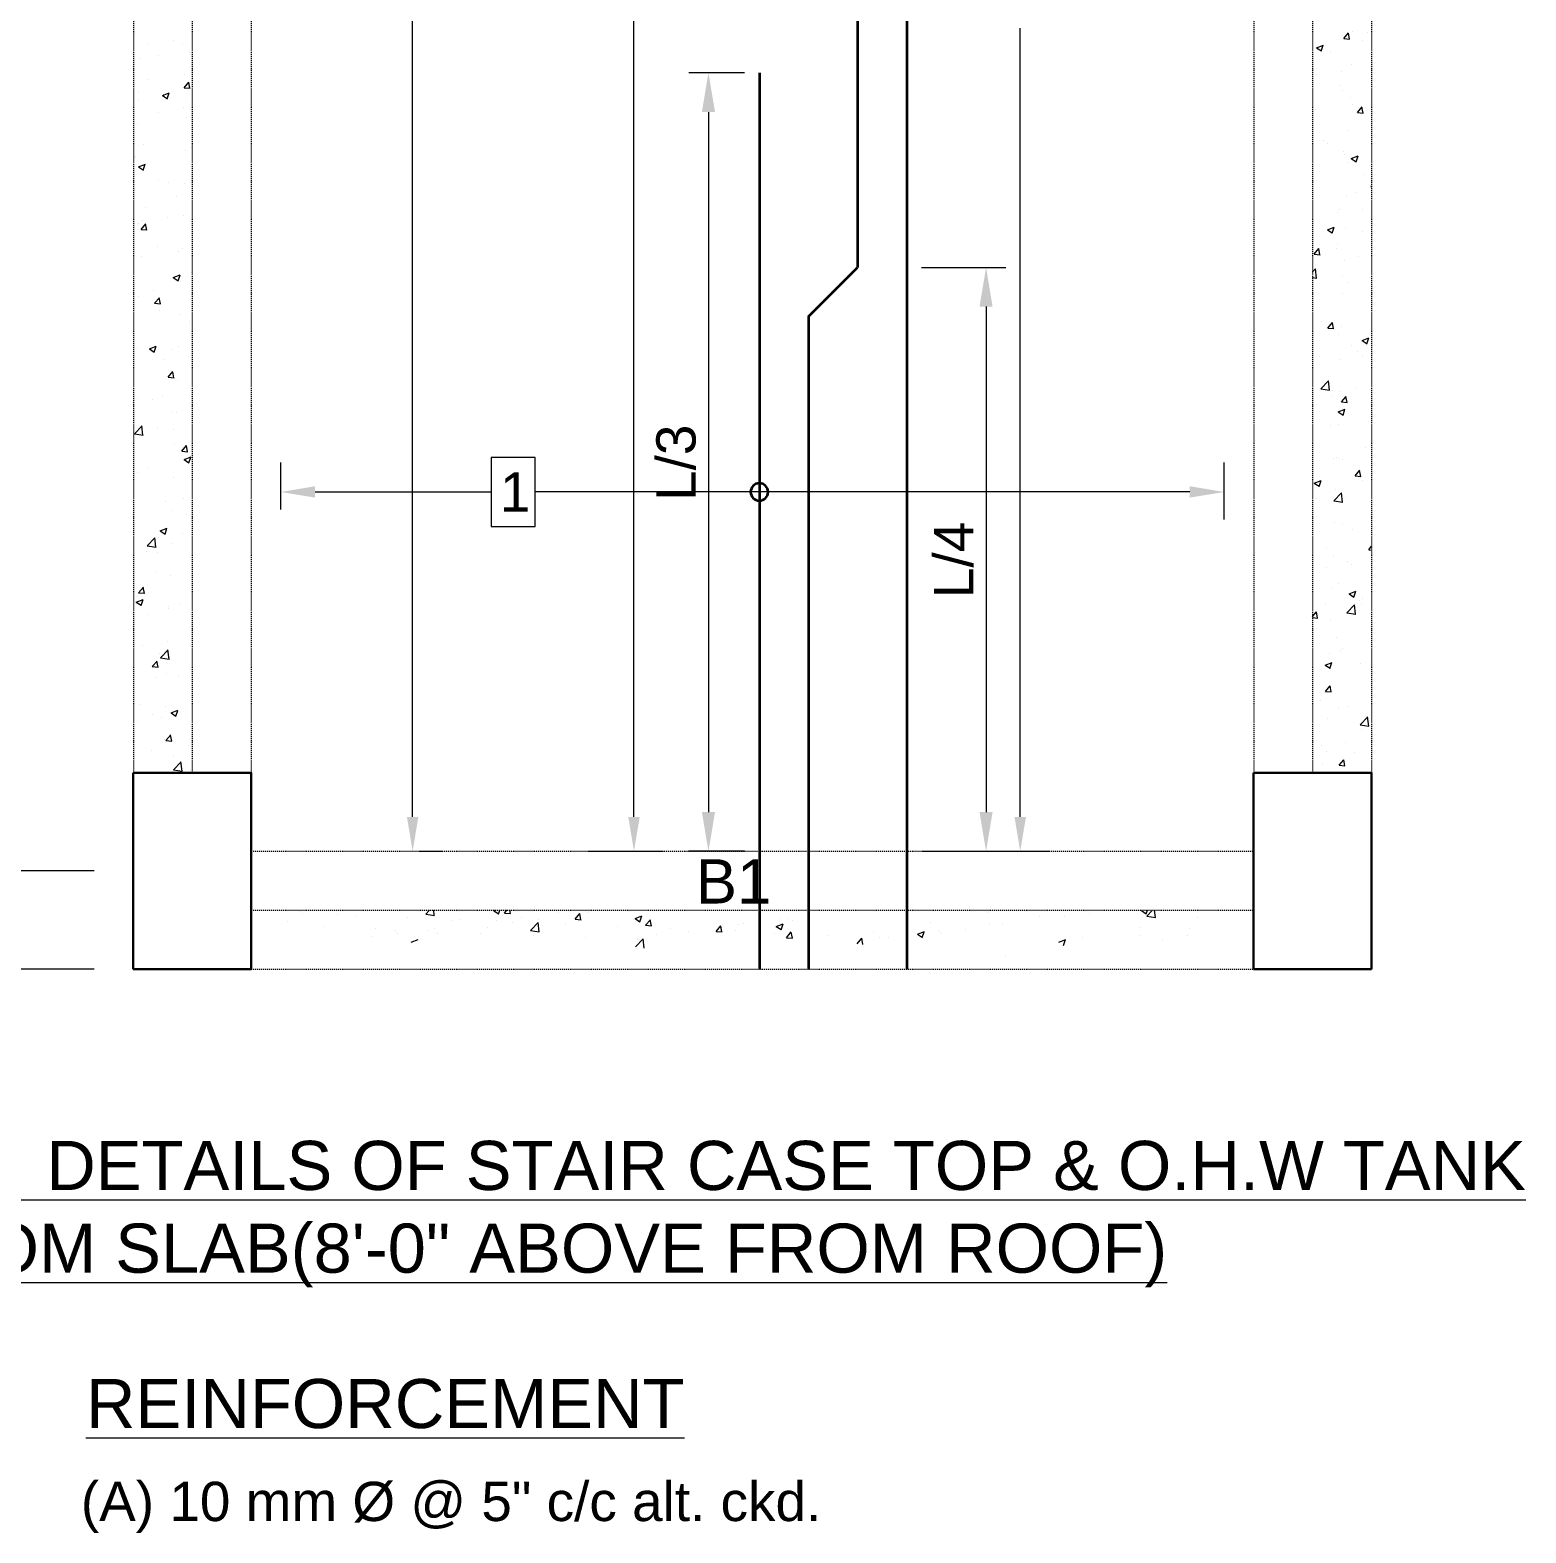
# Model space of a CAD drawing. Extents: x 52891 to 66536, y -48165 to -44533.
# Drawn here: x 64727.5 to 64879.7, y -45087.2 to -44934.2 of the extents above; entities that cross this region are included whole.
import ezdxf

# ---------------------------------------------------------------- set-up
doc = ezdxf.new("R2010")
doc.units = 0
doc.header["$MEASUREMENT"] = 0
doc.header["$PDMODE"] = 3
doc.linetypes.add('DASHED2', pattern=[9.525, 6.35, -3.175])
doc.linetypes.add('HDR', pattern=[0.36, 0.1, -0.075, 0.11, -0.075])
doc.layers.get('0').update_dxf_attribs({"lineweight": 13})
doc.layers.get('DEFPOINTS').update_dxf_attribs({"lineweight": 13})
for name, color, linetype, lineweight in [('beam', 20, 'DASHED2', 13), ('COLUMN', 1, 'Continuous', 40), ('DIM', 8, 'Continuous', 13), ('HA', 250, 'Continuous', 15), ('line', 7, 'Continuous', 15), ('ROD', 1, 'Continuous', 35), ('TEXT', 7, 'Continuous', 13), ('TEXT 01', 7, 'Continuous', 13), ('WIN', 4, 'Continuous', 13)]:
    doc.layers.add(name, color=color, linetype=linetype, lineweight=lineweight)
doc.layers.add('PEN2', color=1, linetype='Continuous')
doc.styles.add('1-8', font='arial.ttf')
doc.styles.add('Arial', font='arial.ttf')
doc.styles.add('DEA', font='arial.ttf')
doc.styles.add('NARROW', font='ARIALN.TTF')
doc.dimstyles.new('1-8', dxfattribs={"dimtxt": 7, "dimasz": 4, "dimexe": 4, "dimexo": 4, "dimgap": 2, "dimtad": 1, "dimdec": 1, "dimzin": 3, "dimdsep": 46, "dimlunit": 4, "dimtxsty": 'NARROW', "dimblk": 'ARCHTICK', "dimcen": 0, "dimdle": 4, "dimclrd": 256, "dimclre": 256, "dimclrt": 7, "dimaunit": 1, "dimadec": 3, "dimazin": 1, "dimtfac": 1, "dimtdec": 1, "dimtofl": 0, "dimtmove": 0, "dimatfit": 3, "dimldrblk": 'CLOSED', "dimfxl": 6, "dimtolj": 1, "dimtzin": 0, "dimlwd": -1, "dimlwe": -1, "dimarcsym": 0})

# ---------------------------------------------------------------- blocks, each defined once
blk = doc.blocks.new('fgfg')
at = {"layer": 'COLUMN', "lineweight": 30}
for p, q in [((506108.63, -55076.11), (506088.63, -55076.11)), ((506088.63, -55076.11), (506088.63, -55088.11)), ((506108.63, -55088.11), (506108.63, -55076.11)), ((506088.63, -55088.11), (506108.63, -55088.11))]:
    blk.add_line(p, q, dxfattribs=at)
blk = doc.blocks.new('_ArchTick')
at = {"color": 0, "linetype": 'ByBlock', "const_width": 0.15}
blk.add_lwpolyline([(-0.5, -0.5), (0.5, 0.5)], dxfattribs=at)
blk = doc.blocks.new('*D2072')
at = {"layer": 'DEFPOINTS', "color": 0, "ltscale": 0.1}
for p in [(64715.97, -44768.07), (64732.07, -44768.07, -0.49), (64732.07, -45029.8, -0.49)]:
    blk.add_point(p, dxfattribs=at)
at = {"layer": 'line', "ltscale": 0.1}
for p, q in [((64715.97, -45033.8), (64715.97, -44764.07)), ((64728.07, -44768.07), (64711.97, -44768.07)), ((64728.07, -45029.8), (64711.97, -45029.8))]:
    blk.add_line(p, q, dxfattribs=at)
at = {"layer": 'line', "ltscale": 0.1, "xscale": 4, "yscale": 4, "zscale": 4}
for p, rotation in [((64715.97, -44768.07), 90), ((64715.97, -45029.8), 270)]:
    blk.add_blockref('_ArchTick', p, dxfattribs=dict(at, rotation=rotation))
at = {"layer": 'line', "color": 7, "ltscale": 0.1, "insert": (64711.42, -44898.93), "char_height": 6, "attachment_point": 5, "rotation": 90, "style": 'NARROW'}
blk.add_mtext('\\A1;{\\H0.8333x;15\'-6"}', dxfattribs=at)
blk = doc.blocks.new('_Closed')
at = {"color": 0, "linetype": 'ByBlock', "lineweight": -2}
for p, q in [((-1, 0.167), (0, 0)), ((-1, 0.167), (-1, -0.167)), ((0, 0), (-1, -0.167)), ((0, 0), (-1, 0))]:
    blk.add_line(p, q, dxfattribs=at)
blk = doc.blocks.new('*D2075')
at = {"layer": 'DEFPOINTS', "color": 0, "ltscale": 0.1}
for p in [(64718.38, -45019.8), (64738.01, -45019.8, -0.49), (64738.01, -45029.8, -0.49)]:
    blk.add_point(p, dxfattribs=at)
at = {"layer": 'line', "ltscale": 0.1}
for p, q in [((64734.01, -45019.8), (64714.38, -45019.8)), ((64718.38, -45019.8), (64718.38, -45033.8)), ((64734.01, -45029.8), (64714.38, -45029.8)), ((64718.38, -45029.8), (64718.38, -45046.82))]:
    blk.add_line(p, q, dxfattribs=at)
at = {"layer": 'line', "ltscale": 0.1, "xscale": 4, "yscale": 4, "zscale": 4}
for p, rotation in [((64718.38, -45019.8), 90), ((64718.38, -45029.8), 270)]:
    blk.add_blockref('_ArchTick', p, dxfattribs=dict(at, rotation=rotation))
at = {"layer": 'line', "color": 7, "ltscale": 0.1, "insert": (64713.32, -45040.31), "char_height": 6, "attachment_point": 5, "rotation": 90, "style": 'NARROW'}
blk.add_mtext('\\A1;10"', dxfattribs=at)

msp = doc.modelspace()

# ---------------------------------------------------------------- linework, layer by layer
at = {"layer": 'beam', "linetype": 'HDR', "lineweight": 20, "ltscale": 0.1}
for p, q in [((64738.01, -44788.07, -0.49), (64738.01, -45014.8, -0.49)), ((64750.01, -44788.07, -0.49), (64750.01, -45010.8, -0.49)), ((64852.01, -44788.07, -0.49), (64852.01, -45010.8, -0.49)), ((64864.01, -44788.07, -0.49), (64864.01, -45014.8, -0.49)), ((64750.01, -45017.8, -0.49), (64852.01, -45017.8, -0.49)), ((64750.01, -45029.8, -0.49), (64852.01, -45029.8, -0.49))]:
    msp.add_line(p, q, dxfattribs=at)
at = {"layer": 'DIM', "color": 253, "linetype": 'Continuous', "lineweight": 9}
for p, q in [((64766.43, -45014.3, -2.44), (64766.43, -44862.13, -2.44)), ((64788.95, -45014.3, -2.44), (64788.95, -44883.34, -2.44)), ((64828.25, -45014.3, -2.44), (64828.25, -44934.01, -2.44)), ((64753.01, -44982.99, -2.44), (64753.01, -44978.22, -2.44)), ((64778.89, -44977.71, -2.44), (64774.42, -44977.71, -2.44)), ((64774.42, -44977.71, -2.44), (64774.42, -44984.73, -2.44)), ((64778.89, -44984.73, -2.44), (64778.89, -44977.71, -2.44)), ((64849.01, -44984.02, -2.44), (64849.01, -44978.22, -2.44)), ((64756.51, -44981.22, -2.44), (64774.42, -44981.22, -2.44)), ((64845.51, -44981.22, -2.44), (64778.89, -44981.22, -2.44)), ((64774.42, -44984.73, -2.44), (64778.89, -44984.73, -2.44)), ((64767.06, -45017.8, -2.44), (64769.43, -45017.8, -2.44)), ((64784.37, -45017.8, -2.44), (64791.95, -45017.8, -2.44)), ((64825.72, -45017.8, -2.44), (64831.25, -45017.8, -2.44))]:
    msp.add_line(p, q, dxfattribs=at)
at = {"layer": 'DIM', "color": 252, "lineweight": 9}
for p, q in [((64800.21, -44938.55, -2.44), (64794.53, -44938.55, -2.44)), ((64796.53, -44942.55, -2.44), (64796.53, -45013.8, -2.44)), ((64818.21, -44958.36, -2.44), (64826.78, -44958.36, -2.44)), ((64824.78, -44962.36, -2.44), (64824.78, -45013.8, -2.44)), ((64800.21, -45017.8, -2.44), (64794.53, -45017.8, -2.44)), ((64818.21, -45017.8, -2.44), (64826.78, -45017.8, -2.44))]:
    msp.add_line(p, q, dxfattribs=at)
at = {"layer": 'DIM', "color": 252}
for points in [[(64795.86, -44942.55, -2.44), (64797.2, -44942.55, -2.44), (64796.53, -44938.55, -2.44)], [(64824.11, -44962.36, -2.44), (64825.44, -44962.36, -2.44), (64824.78, -44958.36, -2.44)], [(64795.86, -45013.8, -2.44), (64797.2, -45013.8, -2.44), (64796.53, -45017.8, -2.44)], [(64824.11, -45013.8, -2.44), (64825.44, -45013.8, -2.44), (64824.78, -45017.8, -2.44)]]:
    msp.add_solid(points, dxfattribs=at)
at = {"layer": 'DIM', "color": 253, "linetype": 'Continuous'}
for points in [[(64756.51, -44980.64, -2.44), (64756.51, -44981.8, -2.44), (64753.01, -44981.22, -2.44)], [(64845.51, -44980.64, -2.44), (64845.51, -44981.8, -2.44), (64849.01, -44981.22, -2.44)], [(64765.85, -45014.3, -2.44), (64767.01, -45014.3, -2.44), (64766.43, -45017.8, -2.44)], [(64788.37, -45014.3, -2.44), (64789.53, -45014.3, -2.44), (64788.95, -45017.8, -2.44)], [(64827.67, -45014.3, -2.44), (64828.84, -45014.3, -2.44), (64828.25, -45017.8, -2.44)]]:
    msp.add_solid(points, dxfattribs=at)
at = {"layer": 'HA', "ltscale": 0.1}
for p, q in [((64738.15, -44934.55, -0.49), (64738.15, -44934.55, -0.49)), ((64739.54, -44935.58, -0.49), (64739.54, -44935.58, -0.49)), ((64742.05, -44935.25, -0.49), (64742.05, -44935.25, -0.49)), ((64742.99, -44935.64, -0.49), (64742.99, -44935.64, -0.49)), ((64858.41, -44936, -0.49), (64859.11, -44935.73, -0.49)), ((64858.89, -44936.34, -0.49), (64859.09, -44935.74, -0.49)), ((64861.08, -44934.76, -0.49), (64861.08, -44934.76, -0.49)), ((64861.17, -44935.08, -0.49), (64861.65, -44934.5, -0.49)), ((64861.17, -44935.08, -0.49), (64861.77, -44935.13, -0.49)), ((64861.75, -44935.14, -0.49), (64861.64, -44934.51, -0.49)), ((64862.05, -44934.4, -0.49), (64862.05, -44934.4, -0.49)), ((64863.08, -44935.29, -0.49), (64863.08, -44935.29, -0.49)), ((64863.58, -44934.43, -0.49), (64863.58, -44934.43, -0.49)), ((64738.64, -44937.13, -0.49), (64738.64, -44937.13, -0.49)), ((64740.55, -44936.75, -0.49), (64740.55, -44936.75, -0.49)), ((64743.69, -44936.49, -0.49), (64743.69, -44936.49, -0.49)), ((64858.41, -44936, -0.49), (64858.9, -44936.33, -0.49)), ((64859.85, -44936.41, -0.49), (64859.85, -44936.41, -0.49)), ((64743.2, -44938.7, -0.49), (64743.2, -44938.7, -0.49)), ((64858.45, -44938.71, -0.49), (64858.45, -44938.71, -0.49)), ((64860.95, -44938.38, -0.49), (64860.95, -44938.38, -0.49)), ((64861.93, -44937.73, -0.49), (64861.93, -44937.73, -0.49)), ((64738.51, -44940.46, -0.49), (64738.51, -44940.46, -0.49)), ((64739.41, -44939.2, -0.49), (64739.41, -44939.2, -0.49)), ((64743.18, -44940.08, -0.49), (64743.67, -44939.51, -0.49)), ((64743.18, -44940.08, -0.49), (64743.78, -44940.13, -0.49)), ((64743.57, -44939.82, -0.49), (64743.57, -44939.82, -0.49)), ((64743.77, -44940.14, -0.49), (64743.65, -44939.52, -0.49)), ((64860.73, -44939.86, -0.49), (64860.73, -44939.86, -0.49)), ((64861.09, -44940.38, -0.49), (64861.09, -44940.38, -0.49)), ((64738.54, -44941.25, -0.49), (64738.54, -44941.25, -0.49)), ((64740.97, -44940.87, -0.49), (64741.67, -44940.6, -0.49)), ((64740.97, -44940.87, -0.49), (64741.47, -44941.2, -0.49)), ((64741.04, -44940.75, -0.49), (64741.04, -44940.75, -0.49)), ((64741.46, -44941.21, -0.49), (64741.66, -44940.61, -0.49)), ((64861.81, -44941.05, -0.49), (64861.81, -44941.05, -0.49)), ((64862.11, -44941.82, -0.49), (64862.11, -44941.82, -0.49)), ((64740.57, -44942.64, -0.49), (64740.57, -44942.64, -0.49)), ((64743.15, -44942.09, -0.49), (64743.15, -44942.09, -0.49)), ((64743.44, -44943.15, -0.49), (64743.44, -44943.15, -0.49)), ((64858.32, -44942.32, -0.49), (64858.32, -44942.32, -0.49)), ((64862.56, -44942.6, -0.49), (64863.04, -44942.03, -0.49)), ((64862.56, -44942.6, -0.49), (64863.15, -44942.65, -0.49)), ((64863.14, -44942.66, -0.49), (64863.03, -44942.04, -0.49)), ((64863.13, -44942.05, -0.49), (64863.13, -44942.05, -0.49)), ((64738.39, -44943.79, -0.49), (64738.39, -44943.79, -0.49)), ((64861.68, -44944.38, -0.49), (64861.68, -44944.38, -0.49)), ((64739.05, -44945.83, -0.49), (64739.05, -44945.83, -0.49)), ((64743.32, -44946.48, -0.49), (64743.32, -44946.48, -0.49)), ((64743.96, -44946.21, -0.49), (64743.96, -44946.21, -0.49)), ((64859.15, -44945.49, -0.49), (64859.15, -44945.49, -0.49)), ((64859.48, -44945.77, -0.49), (64859.48, -44945.77, -0.49)), ((64861.12, -44946.55, -0.49), (64861.12, -44946.55, -0.49)), ((64738.13, -44947.21, -0.49), (64738.13, -44947.21, -0.49)), ((64738.27, -44947.12, -0.49), (64738.27, -44947.12, -0.49)), ((64738.54, -44948.12, -0.49), (64739.24, -44947.85, -0.49)), ((64739.02, -44948.46, -0.49), (64739.22, -44947.86, -0.49)), ((64861.25, -44946.83, -0.49), (64861.25, -44946.83, -0.49)), ((64861.56, -44947.71, -0.49), (64861.56, -44947.71, -0.49)), ((64861.94, -44947.27, -0.49), (64862.64, -44947.01, -0.49)), ((64861.94, -44947.27, -0.49), (64862.44, -44947.61, -0.49)), ((64862.43, -44947.62, -0.49), (64862.63, -44947.01, -0.49)), ((64738.54, -44948.12, -0.49), (64739.04, -44948.45, -0.49)), ((64740.52, -44949.41, -0.49), (64740.52, -44949.41, -0.49)), ((64863.16, -44948.88, -0.49), (64863.16, -44948.88, -0.49)), ((64738.15, -44950.44, -0.49), (64738.15, -44950.44, -0.49)), ((64741.63, -44949.7, -0.49), (64741.63, -44949.7, -0.49)), ((64742.44, -44951.17, -0.49), (64742.44, -44951.17, -0.49)), ((64743.2, -44949.8, -0.49), (64743.2, -44949.8, -0.49)), ((64861.44, -44951.04, -0.49), (64861.44, -44951.04, -0.49)), ((64862.49, -44950.79, -0.49), (64862.49, -44950.79, -0.49)), ((64863.94, -44950.12, -0.49), (64864.01, -44950.05, -0.49)), ((64863.94, -44950.12, -0.49), (64864.01, -44950.13, -0.49)), ((64739.21, -44952.29, -0.49), (64739.21, -44952.29, -0.49)), ((64860.7, -44952.52, -0.49), (64860.7, -44952.52, -0.49)), ((64863.04, -44952.49, -0.49), (64863.04, -44952.49, -0.49)), ((64738.03, -44953.77, -0.49), (64738.03, -44953.77, -0.49)), ((64738.51, -44953.91, -0.49), (64738.51, -44953.91, -0.49)), ((64738.79, -44954.5, -0.49), (64739.27, -44953.92, -0.49)), ((64738.99, -44953.64, -0.49), (64738.99, -44953.64, -0.49)), ((64739.37, -44954.56, -0.49), (64739.25, -44953.93, -0.49)), ((64741.5, -44953.31, -0.49), (64741.5, -44953.31, -0.49)), ((64743.08, -44953.13, -0.49), (64743.08, -44953.13, -0.49)), ((64860.53, -44952.82, -0.49), (64860.53, -44952.82, -0.49)), ((64738.79, -44954.5, -0.49), (64739.38, -44954.55, -0.49)), ((64859.51, -44954.53, -0.49), (64860.21, -44954.26, -0.49)), ((64859.51, -44954.53, -0.49), (64860.01, -44954.86, -0.49)), ((64859.99, -44954.87, -0.49), (64860.2, -44954.27, -0.49)), ((64861.32, -44954.37, -0.49), (64861.32, -44954.37, -0.49)), ((64863.1, -44954.71, -0.49), (64863.1, -44954.71, -0.49)), ((64738.87, -44957.26, -0.49), (64738.87, -44957.26, -0.49)), ((64740.45, -44956.25, -0.49), (64740.45, -44956.25, -0.49)), ((64742.65, -44956.76, -0.49), (64742.65, -44956.76, -0.49)), ((64742.96, -44956.46, -0.49), (64742.96, -44956.46, -0.49)), ((64858.16, -44957.02, -0.49), (64858.64, -44956.44, -0.49)), ((64858.16, -44957.02, -0.49), (64858.76, -44957.07, -0.49)), ((64858.74, -44957.08, -0.49), (64858.63, -44956.45, -0.49)), ((64860.41, -44956.44, -0.49), (64860.41, -44956.44, -0.49)), ((64860.55, -44955.9, -0.49), (64860.55, -44955.9, -0.49)), ((64862.66, -44957.25, -0.49), (64862.66, -44957.25, -0.49)), ((64858.01, -44958.82, -0.49), (64858.31, -44958.51, -0.49)), ((64858.4, -44959.47, -0.49), (64858.29, -44958.52, -0.49)), ((64861.2, -44957.7, -0.49), (64861.2, -44957.7, -0.49)), ((64738.1, -44959.88, -0.49), (64738.1, -44959.88, -0.49)), ((64742.07, -44959.4, -0.49), (64742.77, -44959.13, -0.49)), ((64742.07, -44959.4, -0.49), (64742.57, -44959.73, -0.49)), ((64742.56, -44959.74, -0.49), (64742.76, -44959.14, -0.49)), ((64742.84, -44959.79, -0.49), (64742.84, -44959.79, -0.49)), ((64743.93, -44958.88, -0.49), (64743.93, -44958.88, -0.49)), ((64858.01, -44959.4, -0.49), (64858.42, -44959.46, -0.49)), ((64861.09, -44959.22, -0.49), (64861.09, -44959.22, -0.49)), ((64861.56, -44959.88, -0.49), (64861.56, -44959.88, -0.49)), ((64738.51, -44961.36, -0.49), (64738.51, -44961.36, -0.49)), ((64740.02, -44960.7, -0.49), (64740.02, -44960.7, -0.49)), ((64740.17, -44962.02, -0.49), (64740.66, -44961.45, -0.49)), ((64740.76, -44962.08, -0.49), (64740.64, -44961.46, -0.49)), ((64743.85, -44961.59, -0.49), (64743.85, -44961.59, -0.49)), ((64858.56, -44960.99, -0.49), (64858.56, -44960.99, -0.49)), ((64861.08, -44961.03, -0.49), (64861.08, -44961.03, -0.49)), ((64863.9, -44961.21, -0.49), (64863.9, -44961.21, -0.49)), ((64740.17, -44962.02, -0.49), (64740.77, -44962.07, -0.49)), ((64740.49, -44962.07, -0.49), (64740.49, -44962.07, -0.49)), ((64740.62, -44962.7, -0.49), (64740.62, -44962.7, -0.49)), ((64742.71, -44963.12, -0.49), (64742.71, -44963.12, -0.49)), ((64743.71, -44963.82, -0.49), (64743.71, -44963.82, -0.49)), ((64858.93, -44963.83, -0.49), (64858.93, -44963.83, -0.49)), ((64859.55, -44964.54, -0.49), (64860.03, -44963.96, -0.49)), ((64859.55, -44964.54, -0.49), (64860.14, -44964.59, -0.49)), ((64860.13, -44964.6, -0.49), (64860.02, -44963.97, -0.49)), ((64860.96, -44964.36, -0.49), (64860.96, -44964.36, -0.49)), ((64739.64, -44966.65, -0.49), (64740.34, -44966.38, -0.49)), ((64740.12, -44966.99, -0.49), (64740.33, -44966.39, -0.49)), ((64742.59, -44966.45, -0.49), (64742.59, -44966.45, -0.49)), ((64860.67, -44965.18, -0.49), (64860.67, -44965.18, -0.49)), ((64861.95, -44966.32, -0.49), (64861.95, -44966.32, -0.49)), ((64863.04, -44965.8, -0.49), (64863.74, -44965.53, -0.49)), ((64863.04, -44965.8, -0.49), (64863.54, -44966.14, -0.49)), ((64863.53, -44966.15, -0.49), (64863.73, -44965.54, -0.49)), ((64738.48, -44966.57, -0.49), (64738.48, -44966.57, -0.49)), ((64739.64, -44966.65, -0.49), (64740.14, -44966.98, -0.49)), ((64741.08, -44967.76, -0.49), (64741.08, -44967.76, -0.49)), ((64741.86, -44966.67, -0.49), (64741.86, -44966.67, -0.49)), ((64743.58, -44967.43, -0.49), (64743.58, -44967.43, -0.49)), ((64858.72, -44967.44, -0.49), (64858.72, -44967.44, -0.49)), ((64860.83, -44967.69, -0.49), (64860.83, -44967.69, -0.49)), ((64862.62, -44966.94, -0.49), (64862.62, -44966.94, -0.49)), ((64863.07, -44967.38, -0.49), (64863.07, -44967.38, -0.49)), ((64741.56, -44969.54, -0.49), (64742.04, -44968.97, -0.49)), ((64742.14, -44969.6, -0.49), (64742.03, -44968.98, -0.49)), ((64741.56, -44969.54, -0.49), (64742.16, -44969.6, -0.49)), ((64742.47, -44969.78, -0.49), (64742.47, -44969.78, -0.49)), ((64858.85, -44970.72, -0.49), (64859.63, -44969.91, -0.49)), ((64858.85, -44970.72, -0.49), (64859.74, -44970.86, -0.49)), ((64859.73, -44970.86, -0.49), (64859.62, -44969.91, -0.49)), ((64859.99, -44970.88, -0.49), (64859.99, -44970.88, -0.49)), ((64860.71, -44971.01, -0.49), (64860.71, -44971.01, -0.49)), ((64862.49, -44970.55, -0.49), (64862.49, -44970.55, -0.49)), ((64738.07, -44972.54, -0.49), (64738.07, -44972.54, -0.49)), ((64738.45, -44971.7, -0.49), (64738.45, -44971.7, -0.49)), ((64739.91, -44971.78, -0.49), (64739.91, -44971.78, -0.49)), ((64740.95, -44971.37, -0.49), (64740.95, -44971.37, -0.49)), ((64743.9, -44971.54, -0.49), (64743.9, -44971.54, -0.49)), ((64859.96, -44971.41, -0.49), (64859.96, -44971.41, -0.49)), ((64860.93, -44972.06, -0.49), (64861.42, -44971.49, -0.49)), ((64860.93, -44972.06, -0.49), (64861.53, -44972.11, -0.49)), ((64861.06, -44971.88, -0.49), (64861.06, -44971.88, -0.49)), ((64861.52, -44972.12, -0.49), (64861.4, -44971.5, -0.49)), ((64742.02, -44973.12, -0.49), (64742.02, -44973.12, -0.49)), ((64742.35, -44973.11, -0.49), (64742.35, -44973.11, -0.49)), ((64860.61, -44973.05, -0.49), (64861.31, -44972.79, -0.49)), ((64860.61, -44973.05, -0.49), (64861.11, -44973.39, -0.49)), ((64861.1, -44973.4, -0.49), (64861.3, -44972.8, -0.49)), ((64863.65, -44974, -0.49), (64863.65, -44974, -0.49)), ((64738.11, -44975.3, -0.49), (64738.89, -44974.49, -0.49)), ((64738.11, -44975.3, -0.49), (64739, -44975.44, -0.49)), ((64738.32, -44975.32, -0.49), (64738.32, -44975.32, -0.49)), ((64738.98, -44975.45, -0.49), (64738.87, -44974.5, -0.49)), ((64740.46, -44974.74, -0.49), (64740.46, -44974.74, -0.49)), ((64742.11, -44974.82, -0.49), (64742.11, -44974.82, -0.49)), ((64859.86, -44974.5, -0.49), (64859.86, -44974.5, -0.49)), ((64860.59, -44974.34, -0.49), (64860.59, -44974.34, -0.49)), ((64742.23, -44976.44, -0.49), (64742.23, -44976.44, -0.49)), ((64742.95, -44977.06, -0.49), (64743.43, -44976.49, -0.49)), ((64742.95, -44977.06, -0.49), (64743.55, -44977.12, -0.49)), ((64743.26, -44977.09, -0.49), (64743.26, -44977.09, -0.49)), ((64743.53, -44977.13, -0.49), (64743.42, -44976.5, -0.49)), ((64858.01, -44976.52, -0.49), (64858.01, -44976.52, -0.49)), ((64863.35, -44976.74, -0.49), (64863.35, -44976.74, -0.49)), ((64743.18, -44977.93, -0.49), (64743.88, -44977.66, -0.49)), ((64743.18, -44977.93, -0.49), (64743.67, -44978.26, -0.49)), ((64743.66, -44978.27, -0.49), (64743.86, -44977.67, -0.49)), ((64860.12, -44977.86, -0.49), (64860.12, -44977.86, -0.49)), ((64860.47, -44977.67, -0.49), (64860.47, -44977.67, -0.49)), ((64860.64, -44977.84, -0.49), (64860.64, -44977.84, -0.49)), ((64861.02, -44977.94, -0.49), (64861.02, -44977.94, -0.49)), ((64738.45, -44979.24, -0.49), (64738.45, -44979.24, -0.49)), ((64739.48, -44978.76, -0.49), (64739.48, -44978.76, -0.49)), ((64742.11, -44979.77, -0.49), (64742.11, -44979.77, -0.49)), ((64858.18, -44980.31, -0.49), (64858.88, -44980.04, -0.49)), ((64858.66, -44980.65, -0.49), (64858.86, -44980.05, -0.49)), ((64862.32, -44979.58, -0.49), (64862.8, -44979.01, -0.49)), ((64862.32, -44979.58, -0.49), (64862.92, -44979.64, -0.49)), ((64862.91, -44979.64, -0.49), (64862.79, -44979.02, -0.49)), ((64863.04, -44980.04, -0.49), (64863.04, -44980.04, -0.49)), ((64858.18, -44980.31, -0.49), (64858.68, -44980.64, -0.49)), ((64860.18, -44982.12, -0.49), (64860.96, -44981.3, -0.49)), ((64860.35, -44981, -0.49), (64860.35, -44981, -0.49)), ((64861.05, -44982.26, -0.49), (64860.94, -44981.31, -0.49)), ((64741.31, -44982.2, -0.49), (64741.31, -44982.2, -0.49)), ((64741.98, -44983.09, -0.49), (64741.98, -44983.09, -0.49)), ((64743.16, -44981.88, -0.49), (64743.16, -44981.88, -0.49)), ((64858.39, -44981.89, -0.49), (64858.39, -44981.89, -0.49)), ((64860.18, -44982.12, -0.49), (64861.07, -44982.25, -0.49)), ((64861.36, -44981.82, -0.49), (64861.36, -44981.82, -0.49)), ((64738.08, -44983.32, -0.49), (64738.08, -44983.32, -0.49)), ((64743.42, -44983.54, -0.49), (64743.42, -44983.54, -0.49)), ((64743.87, -44984.2, -0.49), (64743.87, -44984.2, -0.49)), ((64860.23, -44984.33, -0.49), (64860.23, -44984.33, -0.49)), ((64861.03, -44984.54, -0.49), (64861.03, -44984.54, -0.49)), ((64738.04, -44985.2, -0.49), (64738.04, -44985.2, -0.49)), ((64739.43, -44986.7, -0.49), (64740.21, -44985.89, -0.49)), ((64740.31, -44986.84, -0.49), (64740.2, -44985.89, -0.49)), ((64740.53, -44985.82, -0.49), (64740.53, -44985.82, -0.49)), ((64740.74, -44985.18, -0.49), (64741.44, -44984.91, -0.49)), ((64740.74, -44985.18, -0.49), (64741.24, -44985.51, -0.49)), ((64741.23, -44985.52, -0.49), (64741.43, -44984.92, -0.49)), ((64743.03, -44985.49, -0.49), (64743.03, -44985.49, -0.49)), ((64862.07, -44985, -0.49), (64862.07, -44985, -0.49)), ((64739.32, -44987.28, -0.49), (64739.32, -44987.28, -0.49)), ((64739.43, -44986.7, -0.49), (64740.32, -44986.84, -0.49)), ((64740.43, -44987.4, -0.49), (64740.43, -44987.4, -0.49)), ((64741.86, -44986.42, -0.49), (64741.86, -44986.42, -0.49)), ((64859.41, -44986.93, -0.49), (64859.41, -44986.93, -0.49)), ((64860.1, -44987.66, -0.49), (64860.1, -44987.66, -0.49)), ((64863.71, -44987.11, -0.49), (64864.01, -44986.75, -0.49)), ((64863.71, -44987.11, -0.49), (64864.01, -44987.13, -0.49)), ((64859.44, -44988.94, -0.49), (64859.44, -44988.94, -0.49)), ((64861.52, -44988.28, -0.49), (64861.52, -44988.28, -0.49)), ((64861.94, -44988.61, -0.49), (64861.94, -44988.61, -0.49)), ((64738.55, -44991.48, -0.49), (64739.03, -44990.91, -0.49)), ((64739.13, -44991.54, -0.49), (64739.02, -44990.92, -0.49)), ((64740.4, -44989.43, -0.49), (64740.4, -44989.43, -0.49)), ((64741.74, -44989.75, -0.49), (64741.74, -44989.75, -0.49)), ((64860.62, -44990.51, -0.49), (64860.62, -44990.51, -0.49)), ((64738.31, -44992.43, -0.49), (64739.01, -44992.16, -0.49)), ((64738.31, -44992.43, -0.49), (64738.81, -44992.76, -0.49)), ((64738.42, -44991.9, -0.49), (64738.42, -44991.9, -0.49)), ((64738.55, -44991.48, -0.49), (64739.15, -44991.53, -0.49)), ((64738.79, -44992.77, -0.49), (64739, -44992.17, -0.49)), ((64859.98, -44990.99, -0.49), (64859.98, -44990.99, -0.49)), ((64861.71, -44991.58, -0.49), (64862.41, -44991.32, -0.49)), ((64861.71, -44991.58, -0.49), (64862.21, -44991.92, -0.49)), ((64862.2, -44991.93, -0.49), (64862.4, -44991.32, -0.49)), ((64862.76, -44992.24, -0.49), (64862.76, -44992.24, -0.49)), ((64863.1, -44992.06, -0.49), (64863.1, -44992.06, -0.49)), ((64739.48, -44993.73, -0.49), (64739.48, -44993.73, -0.49)), ((64741.56, -44992.88, -0.49), (64741.56, -44992.88, -0.49)), ((64741.62, -44993.08, -0.49), (64741.62, -44993.08, -0.49)), ((64742.71, -44992.62, -0.49), (64742.71, -44992.62, -0.49)), ((64858.01, -44993.9, -0.49), (64858.41, -44993.42, -0.49)), ((64858.51, -44994.06, -0.49), (64858.39, -44993.43, -0.49)), ((64859.31, -44992.56, -0.49), (64859.31, -44992.56, -0.49)), ((64861.5, -44993.51, -0.49), (64862.28, -44992.7, -0.49)), ((64861.5, -44993.51, -0.49), (64862.39, -44993.65, -0.49)), ((64862.38, -44993.66, -0.49), (64862.27, -44992.71, -0.49)), ((64863.01, -44992.7, -0.49), (64863.01, -44992.7, -0.49)), ((64858.01, -44994.01, -0.49), (64858.52, -44994.05, -0.49)), ((64859.86, -44994.32, -0.49), (64859.86, -44994.32, -0.49)), ((64738.93, -44996.82, -0.49), (64738.93, -44996.82, -0.49)), ((64741.5, -44996.41, -0.49), (64741.5, -44996.41, -0.49)), ((64743.84, -44996.86, -0.49), (64743.84, -44996.86, -0.49)), ((64860.47, -44996, -0.49), (64860.47, -44996, -0.49)), ((64738.01, -44997.87, -0.49), (64738.01, -44997.87, -0.49)), ((64739.94, -44999, -0.49), (64740.42, -44998.43, -0.49)), ((64740.52, -44999.06, -0.49), (64740.41, -44998.44, -0.49)), ((64740.72, -44997.7, -0.49), (64740.72, -44997.7, -0.49)), ((64740.76, -44998.1, -0.49), (64741.54, -44997.29, -0.49)), ((64740.76, -44998.1, -0.49), (64741.65, -44998.24, -0.49)), ((64741.64, -44998.24, -0.49), (64741.52, -44997.29, -0.49)), ((64859.28, -44998.84, -0.49), (64859.98, -44998.57, -0.49)), ((64859.74, -44997.65, -0.49), (64859.74, -44997.65, -0.49)), ((64859.76, -44999.18, -0.49), (64859.97, -44998.58, -0.49)), ((64860.81, -44997.35, -0.49), (64860.81, -44997.35, -0.49)), ((64861, -44997.2, -0.49), (64861, -44997.2, -0.49)), ((64739.94, -44999, -0.49), (64740.54, -44999.06, -0.49)), ((64740.4, -45000.06, -0.49), (64740.4, -45000.06, -0.49)), ((64741.38, -44999.74, -0.49), (64741.38, -44999.74, -0.49)), ((64742.61, -44999.94, -0.49), (64742.61, -44999.94, -0.49)), ((64859.28, -44998.84, -0.49), (64859.78, -44999.17, -0.49)), ((64862.92, -44998.7, -0.49), (64862.92, -44998.7, -0.49)), ((64859.31, -45001.52, -0.49), (64859.79, -45000.95, -0.49)), ((64859.31, -45001.52, -0.49), (64859.91, -45001.57, -0.49)), ((64859.62, -45000.98, -0.49), (64859.62, -45000.98, -0.49)), ((64859.9, -45001.58, -0.49), (64859.78, -45000.96, -0.49)), ((64738.77, -45002.81, -0.49), (64738.77, -45002.81, -0.49)), ((64741.26, -45003.07, -0.49), (64741.26, -45003.07, -0.49)), ((64858.82, -45002.44, -0.49), (64858.82, -45002.44, -0.49)), ((64860.59, -45003.17, -0.49), (64860.59, -45003.17, -0.49)), ((64861.52, -45003.06, -0.49), (64861.52, -45003.06, -0.49)), ((64738.39, -45004.56, -0.49), (64738.39, -45004.56, -0.49)), ((64739.98, -45003.88, -0.49), (64739.98, -45003.88, -0.49)), ((64740.88, -45004.15, -0.49), (64740.88, -45004.15, -0.49)), ((64741.85, -45003.71, -0.49), (64742.55, -45003.44, -0.49)), ((64741.85, -45003.71, -0.49), (64742.34, -45004.04, -0.49)), ((64742.33, -45004.05, -0.49), (64742.53, -45003.45, -0.49)), ((64742.49, -45003.55, -0.49), (64742.49, -45003.55, -0.49)), ((64859.5, -45004.3, -0.49), (64859.5, -45004.3, -0.49)), ((64862.83, -45004.91, -0.49), (64863.61, -45004.1, -0.49)), ((64863.71, -45005.05, -0.49), (64863.6, -45004.1, -0.49)), ((64741.33, -45006.52, -0.49), (64741.81, -45005.95, -0.49)), ((64741.91, -45006.59, -0.49), (64741.79, -45005.96, -0.49)), ((64862.83, -45004.91, -0.49), (64863.72, -45005.05, -0.49)), ((64862.98, -45005.37, -0.49), (64862.98, -45005.37, -0.49)), ((64739.86, -45007.5, -0.49), (64739.86, -45007.5, -0.49)), ((64741.13, -45006.4, -0.49), (64741.13, -45006.4, -0.49)), ((64741.33, -45006.52, -0.49), (64741.92, -45006.58, -0.49)), ((64743.64, -45007, -0.49), (64743.64, -45007, -0.49)), ((64858.89, -45007.01, -0.49), (64858.89, -45007.01, -0.49)), ((64859.37, -45007.63, -0.49), (64859.37, -45007.63, -0.49)), ((64861.4, -45006.68, -0.49), (64861.4, -45006.68, -0.49)), ((64742.09, -45009.49, -0.49), (64742.86, -45008.68, -0.49)), ((64742.12, -45008.12, -0.49), (64742.12, -45008.12, -0.49)), ((64742.96, -45009.64, -0.49), (64742.85, -45008.69, -0.49)), ((64858.99, -45008.89, -0.49), (64858.99, -45008.89, -0.49)), ((64860.7, -45009.04, -0.49), (64861.18, -45008.47, -0.49)), ((64860.7, -45009.04, -0.49), (64861.3, -45009.1, -0.49)), ((64861.28, -45009.1, -0.49), (64861.17, -45008.48, -0.49)), ((64862.22, -45007.77, -0.49), (64862.22, -45007.77, -0.49)), ((64741.01, -45009.73, -0.49), (64741.01, -45009.73, -0.49)), ((64742.09, -45009.49, -0.49), (64742.98, -45009.63, -0.49)), ((64743.81, -45009.53, -0.49), (64743.81, -45009.53, -0.49)), ((64860.97, -45009.87, -0.49), (64860.97, -45009.87, -0.49)), ((64754.92, -45023.9, -0.49), (64754.92, -45023.9, -0.49)), ((64755.25, -45024.1, -0.49), (64755.25, -45024.1, -0.49)), ((64758.78, -45024.28, -0.49), (64758.78, -45024.28, -0.49)), ((64760.59, -45024.32, -0.49), (64760.59, -45024.32, -0.49)), ((64765.93, -45024.55, -0.49), (64765.93, -45024.55, -0.49)), ((64767.76, -45024.2, -0.49), (64768.14, -45023.8, -0.49)), ((64767.76, -45024.2, -0.49), (64768.65, -45024.34, -0.49)), ((64768.63, -45024.34, -0.49), (64768.57, -45023.8, -0.49)), ((64774.69, -45023.84, -0.49), (64774.8, -45023.8, -0.49)), ((64774.69, -45023.84, -0.49), (64775.19, -45024.17, -0.49)), ((64775.18, -45024.18, -0.49), (64775.31, -45023.8, -0.49)), ((64775.79, -45024.08, -0.49), (64776.03, -45023.8, -0.49)), ((64775.79, -45024.08, -0.49), (64776.39, -45024.13, -0.49)), ((64776.37, -45024.14, -0.49), (64776.31, -45023.8, -0.49)), ((64776.32, -45023.88, -0.49), (64776.32, -45023.88, -0.49)), ((64777.5, -45024.52, -0.49), (64777.5, -45024.52, -0.49)), ((64781.28, -45024.02, -0.49), (64781.28, -45024.02, -0.49)), ((64782.96, -45024.71, -0.49), (64783.45, -45024.13, -0.49)), ((64783.55, -45024.77, -0.49), (64783.43, -45024.14, -0.49)), ((64784.37, -45024.06, -0.49), (64784.37, -45024.06, -0.49)), ((64789.06, -45024.64, -0.49), (64789.76, -45024.37, -0.49)), ((64789.55, -45024.98, -0.49), (64789.75, -45024.38, -0.49)), ((64809.87, -45023.9, -0.49), (64809.87, -45023.9, -0.49)), ((64810.18, -45023.82, -0.49), (64810.18, -45023.82, -0.49)), ((64810.9, -45023.84, -0.49), (64810.9, -45023.84, -0.49)), ((64824.96, -45024.04, -0.49), (64824.96, -45024.04, -0.49)), ((64830.26, -45024.43, -0.49), (64830.26, -45024.43, -0.49)), ((64832.76, -45024.44, -0.49), (64832.76, -45024.44, -0.49)), ((64835.27, -45024.11, -0.49), (64835.27, -45024.11, -0.49)), ((64840.58, -45023.82, -0.49), (64840.63, -45023.8, -0.49)), ((64840.58, -45023.82, -0.49), (64841.08, -45024.15, -0.49)), ((64841.06, -45024.16, -0.49), (64841.19, -45023.8, -0.49)), ((64841.14, -45024.39, -0.49), (64841.71, -45023.8, -0.49)), ((64841.14, -45024.39, -0.49), (64842.03, -45024.53, -0.49)), ((64842.01, -45024.53, -0.49), (64841.93, -45023.8, -0.49)), ((64846.28, -45024.53, -0.49), (64846.28, -45024.53, -0.49)), ((64753.73, -45024.92, -0.49), (64753.73, -45024.92, -0.49)), ((64757.36, -45025.44, -0.49), (64757.36, -45025.44, -0.49)), ((64762.7, -45025.67, -0.49), (64762.7, -45025.67, -0.49)), ((64764.66, -45025.88, -0.49), (64764.66, -45025.88, -0.49)), ((64768.04, -45025.89, -0.49), (64768.04, -45025.89, -0.49)), ((64768.68, -45025.68, -0.49), (64768.68, -45025.68, -0.49)), ((64770.49, -45024.88, -0.49), (64770.49, -45024.88, -0.49)), ((64771.27, -45024.77, -0.49), (64771.27, -45024.77, -0.49)), ((64773.38, -45026.12, -0.49), (64773.38, -45026.12, -0.49)), ((64774.04, -45025.51, -0.49), (64774.04, -45025.51, -0.49)), ((64774.99, -45024.85, -0.49), (64774.99, -45024.85, -0.49)), ((64776.61, -45025, -0.49), (64776.61, -45025, -0.49)), ((64778.43, -45025.86, -0.49), (64779.21, -45025.04, -0.49)), ((64778.43, -45025.86, -0.49), (64779.32, -45025.99, -0.49)), ((64779.3, -45026, -0.49), (64779.19, -45025.05, -0.49)), ((64779.23, -45024.76, -0.49), (64779.23, -45024.76, -0.49)), ((64781.95, -45025.23, -0.49), (64781.95, -45025.23, -0.49)), ((64782.96, -45024.71, -0.49), (64783.56, -45024.76, -0.49)), ((64787.28, -45025.45, -0.49), (64787.28, -45025.45, -0.49)), ((64789.06, -45024.64, -0.49), (64789.56, -45024.97, -0.49)), ((64790.14, -45025.33, -0.49), (64790.62, -45024.76, -0.49)), ((64790.14, -45025.33, -0.49), (64790.73, -45025.39, -0.49)), ((64790.72, -45025.4, -0.49), (64790.6, -45024.77, -0.49)), ((64792.62, -45025.68, -0.49), (64792.62, -45025.68, -0.49)), ((64794.49, -45026, -0.49), (64794.49, -45026, -0.49)), ((64797.31, -45025.96, -0.49), (64797.79, -45025.39, -0.49)), ((64797.31, -45025.96, -0.49), (64797.91, -45026.01, -0.49)), ((64797.58, -45025.48, -0.49), (64797.58, -45025.48, -0.49)), ((64797.89, -45026.02, -0.49), (64797.78, -45025.4, -0.49)), ((64797.96, -45025.9, -0.49), (64797.96, -45025.9, -0.49)), ((64799.24, -45025.84, -0.49), (64799.24, -45025.84, -0.49)), ((64799.63, -45025.29, -0.49), (64799.63, -45025.29, -0.49)), ((64800.08, -45025.15, -0.49), (64800.08, -45025.15, -0.49)), ((64803.43, -45025.44, -0.49), (64804.13, -45025.17, -0.49)), ((64803.43, -45025.44, -0.49), (64803.93, -45025.77, -0.49)), ((64803.87, -45024.65, -0.49), (64803.87, -45024.65, -0.49)), ((64803.92, -45025.78, -0.49), (64804.12, -45025.18, -0.49)), ((64804.48, -45026.59, -0.49), (64804.96, -45026.01, -0.49)), ((64804.68, -45024.65, -0.49), (64804.68, -45024.65, -0.49)), ((64805.07, -45026.65, -0.49), (64804.95, -45026.02, -0.49)), ((64805.07, -45024.84, -0.49), (64805.07, -45024.84, -0.49)), ((64813.3, -45026.04, -0.49), (64813.3, -45026.04, -0.49)), ((64817.81, -45026.24, -0.49), (64818.51, -45025.97, -0.49)), ((64818.29, -45026.58, -0.49), (64818.49, -45025.98, -0.49)), ((64819.13, -45025.04, -0.49), (64819.13, -45025.04, -0.49)), ((64819.94, -45025.89, -0.49), (64819.94, -45025.89, -0.49)), ((64820.16, -45026.1, -0.49), (64820.16, -45026.1, -0.49)), ((64822.66, -45025.77, -0.49), (64822.66, -45025.77, -0.49)), ((64825.13, -45025.14, -0.49), (64825.13, -45025.14, -0.49)), ((64826.45, -45025.27, -0.49), (64826.45, -45025.27, -0.49)), ((64840.44, -45025.53, -0.49), (64840.44, -45025.53, -0.49)), ((64845.52, -45025.67, -0.49), (64845.52, -45025.67, -0.49)), ((64762.39, -45026.51, -0.49), (64762.39, -45026.51, -0.49)), ((64764.89, -45026.18, -0.49), (64764.89, -45026.18, -0.49)), ((64766.29, -45027.06, -0.49), (64766.99, -45026.79, -0.49)), ((64768.99, -45026.15, -0.49), (64768.99, -45026.15, -0.49)), ((64778.72, -45026.34, -0.49), (64778.72, -45026.34, -0.49)), ((64784.05, -45026.57, -0.49), (64784.05, -45026.57, -0.49)), ((64789.1, -45027.51, -0.49), (64789.88, -45026.7, -0.49)), ((64789.3, -45026.75, -0.49), (64789.3, -45026.75, -0.49)), ((64789.39, -45026.79, -0.49), (64789.39, -45026.79, -0.49)), ((64789.98, -45027.65, -0.49), (64789.87, -45026.7, -0.49)), ((64791.26, -45026.31, -0.49), (64791.26, -45026.31, -0.49)), ((64803.3, -45026.13, -0.49), (64803.3, -45026.13, -0.49)), ((64804.48, -45026.59, -0.49), (64805.08, -45026.64, -0.49)), ((64808.64, -45026.35, -0.49), (64808.64, -45026.35, -0.49)), ((64811.65, -45027.22, -0.49), (64812.14, -45026.64, -0.49)), ((64812.24, -45027.28, -0.49), (64812.12, -45026.65, -0.49)), ((64813.97, -45026.58, -0.49), (64813.97, -45026.58, -0.49)), ((64814.88, -45026.53, -0.49), (64814.88, -45026.53, -0.49)), ((64817.81, -45026.24, -0.49), (64818.3, -45026.58, -0.49)), ((64832.18, -45027.04, -0.49), (64832.88, -45026.77, -0.49)), ((64832.66, -45027.39, -0.49), (64832.86, -45026.78, -0.49)), ((64834.61, -45026.53, -0.49), (64834.61, -45026.53, -0.49)), ((64840.39, -45026.37, -0.49), (64840.39, -45026.37, -0.49)), ((64842.74, -45026.73, -0.49), (64842.74, -45026.73, -0.49)), ((64845.24, -45026.4, -0.49), (64845.24, -45026.4, -0.49)), ((64826.76, -45028.37, -0.49), (64826.76, -45028.37, -0.49))]:
    msp.add_line(p, q, dxfattribs=at)
at = {"layer": 'ROD', "ltscale": 2}
for p, q in [((64816.71, -44768.07, -2.44), (64816.71, -45029.8, -2.44)), ((64811.71, -44839.5, -0.49), (64811.71, -44958.36, -0.49)), ((64801.71, -44938.55, -0.49), (64801.71, -45029.8, -2.11)), ((64806.71, -44963.36, -0.49), (64811.71, -44958.36, -0.49)), ((64806.71, -44963.36, -0.49), (64806.71, -45029.8, -2.16))]:
    msp.add_line(p, q, dxfattribs=at)
at = {"layer": 'ROD', "color": 4, "ltscale": 0.5}
for start, end in [(0, 180), (180, 0)]:
    msp.add_arc((64801.71, -44981.22, -2.44), 0.887, start, end, dxfattribs=at)
at = {"layer": 'WIN', "linetype": 'HDR', "lineweight": 20, "ltscale": 0.1}
for p, q in [((64744.01, -44788.07, -0.49), (64744.01, -45009.8, -0.49)), ((64858.01, -44788.07, -0.49), (64858.01, -45009.8, -0.49)), ((64750.01, -45023.8, -0.49), (64852.01, -45023.8, -0.49))]:
    msp.add_line(p, q, dxfattribs=at)

# ---------------------------------------------------------------- block references
at = {"layer": 'PEN2', "rotation": 90}
for p in [(9661.89, -551118.43, -0.49), (9775.89, -551118.43, -0.49)]:
    msp.add_blockref('fgfg', p, dxfattribs=at)

# ---------------------------------------------------------------- texts
at = {"layer": 'DIM', "style": 'Arial'}
for s, p in [('L/3', (64795.22, -44982.13, -2.44)), ('L/4', (64823.47, -44992.03, -2.44))]:
    msp.add_text(s, height=4, rotation=90, dxfattribs=at).set_placement(p)
at = {"layer": 'DIM', "color": 32, "style": 'DEA'}
msp.add_text('1', height=4, dxfattribs=at).set_placement((64775.31, -44983.22, -2.44))
at = {"layer": 'DIM', "style": 'Arial'}
msp.add_text('(A) 10 mm %%C @ 5" c/c alt. ckd.', height=4, dxfattribs=at).set_placement((64732.67, -45085.97, -0.49))
at = {"layer": 'TEXT', "style": 'Arial'}
for s, p in [('%%UREINF. DETAILS OF STAIR CASE TOP & O.H.W TANK', (64704.31, -45052.27, -1.47)), ('%%UBOTTOM SLAB(8\'-0" ABOVE FROM ROOF)', (64704.35, -45060.69, -1.47)), ('%%UREINFORCEMENT', (64733.18, -45076.51, -0.49))]:
    msp.add_text(s, height=5, dxfattribs=at).set_placement(p)
at = {"layer": 'TEXT 01', "color": 90, "style": '1-8'}
msp.add_text('B1', height=4.5, dxfattribs=at).set_placement((64795.24, -45023.11, -0.49))

# ---------------------------------------------------------------- dimensions: what is measured, and where the dimension line sits
at = {"layer": 'line', "ltscale": 0.1}
dim = msp.add_linear_dim(base=(64715.97, -44768.07), p1=(64732.07, -45029.8, -0.49), p2=(64732.07, -44768.07, -0.49), angle=90, text='{\\H0.8333x;15\'-6"}', dimstyle='1-8', override={"dimtxt": 6, "dimarcsym": 1}, dxfattribs=at)
dim.commit()
dim.dimension.update_dxf_attribs({"geometry": '*D2072', "text_midpoint": (64711.42, -44898.93)})
dim = msp.add_linear_dim(base=(64718.38, -45019.8), p1=(64738.01, -45029.8, -0.49), p2=(64738.01, -45019.8, -0.49), angle=90, dimstyle='1-8', override={"dimtxt": 6, "dimarcsym": 1}, dxfattribs=at)
dim.commit()
dim.dimension.update_dxf_attribs({"geometry": '*D2075', "text_midpoint": (64718.38, -45040.31), "dimtype": 160})

doc.saveas('drawing.dxf')
